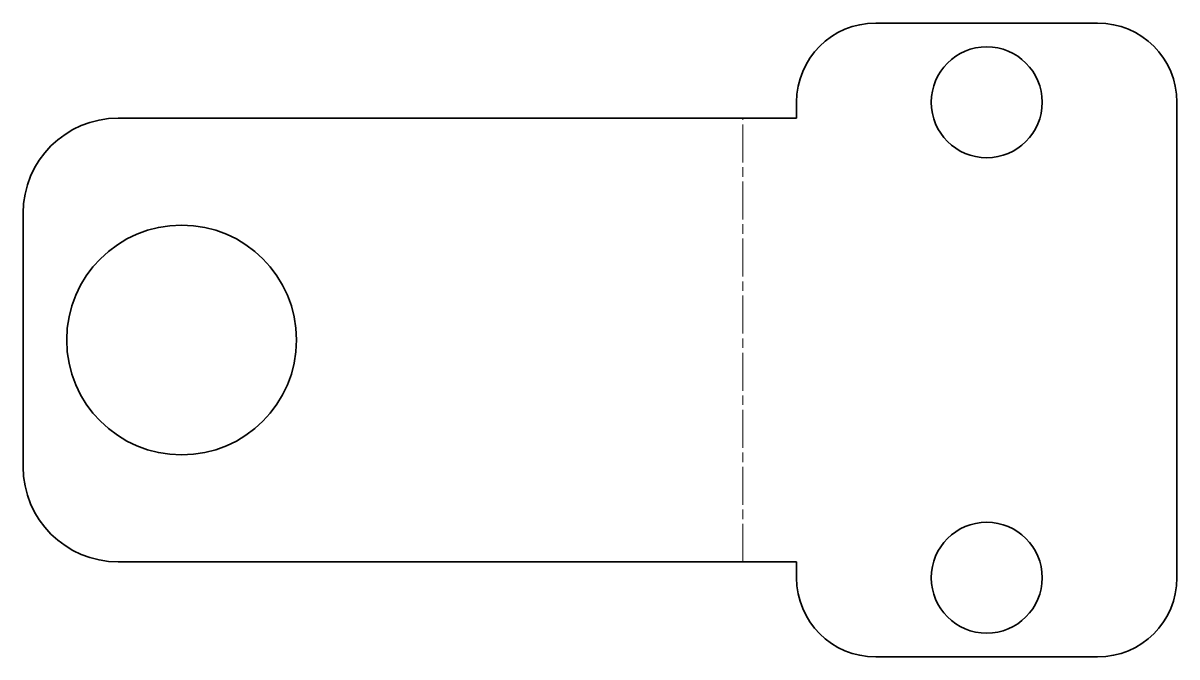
# Model space of a CAD drawing. Header units: inches. Extents: x 0 to 72.8, y 0 to 40.
import ezdxf

# ---------------------------------------------------------------- set-up
doc = ezdxf.new("R2010")
doc.units = ezdxf.units.IN
doc.header["$MEASUREMENT"] = 0
doc.linetypes.add('Chain', pattern=[13.68, 9.12, -1.14, 2.28, -1.14])
doc.layers.add('SIMUMAK Bend Centerline (ISO)', color=7, linetype='Chain', lineweight=9)
doc.layers.add('SIMUMAK Visible (ISO)', color=7, linetype='Continuous', lineweight=35)

# ---------------------------------------------------------------- blocks, each defined once
blk = doc.blocks.new('PTM-03-SPTUBR03_Sheet_2_PTM-03-SPTUBR03 (desplegada)')
at = {"layer": 'SIMUMAK Bend Centerline (ISO)', "ltscale": 0.263158}
blk.add_line((9, -14), (9, 14), dxfattribs=at)
at = {"layer": 'SIMUMAK Visible (ISO)'}
for p, q in [((17.393, 20), (31.393, 20)), ((12.393, 14), (12.393, 15)), ((36.393, 15), (36.393, -15)), ((-30.393, 14), (12.393, 14)), ((-36.393, -8), (-36.393, 8)), ((12.393, -14), (-30.393, -14)), ((12.393, -15), (12.393, -14)), ((31.393, -20), (17.393, -20))]:
    blk.add_line(p, q, dxfattribs=at)
for centre, radius in [((24.393, 15), 3.5), ((-26.393, 0), 7.25), ((24.393, -15), 3.5)]:
    blk.add_circle(centre, radius, dxfattribs=at)
at = {"layer": 'SIMUMAK Visible (ISO)', "extrusion": (0, 0, -1)}
for centre, radius, start, end in [((-17.393, 15), 5, 0, 90), ((-31.393, 15), 5, 90, 180), ((30.393, 8), 6, 0, 90), ((30.393, -8), 6, 270, 360), ((-17.393, -15), 5, 270, 0), ((-31.393, -15), 5, 180, 270)]:
    blk.add_arc(centre, radius, start, end, dxfattribs=at)

msp = doc.modelspace()

# ---------------------------------------------------------------- block references
msp.add_blockref('PTM-03-SPTUBR03_Sheet_2_PTM-03-SPTUBR03 (desplegada)', (36.393, 20))

doc.saveas('drawing.dxf')
